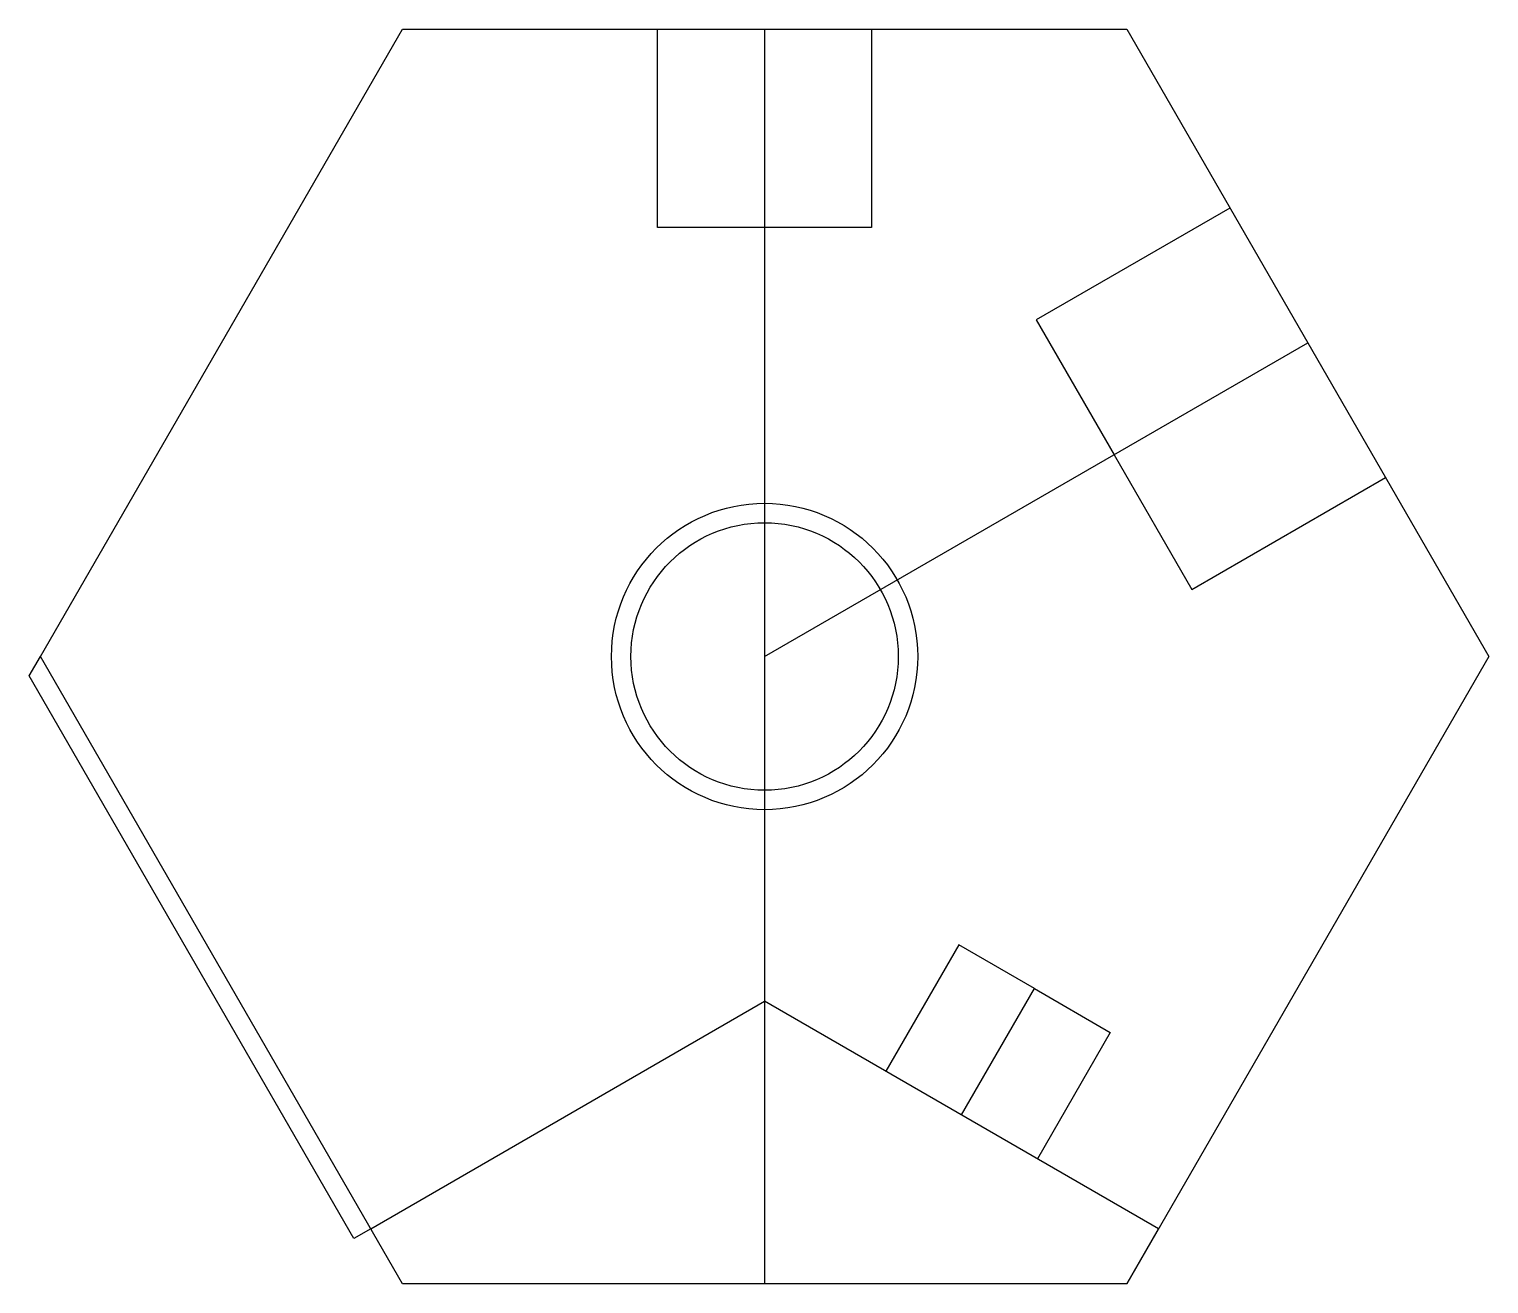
# Model space of a CAD drawing. Header units: millimetres. Extents: x -37.8 to 37.2, y -32.3 to 32.3.
import ezdxf

# ---------------------------------------------------------------- set-up
doc = ezdxf.new("R2010")
doc.units = ezdxf.units.MM

msp = doc.modelspace()

# ---------------------------------------------------------------- linework, layer by layer
for p, q in [((-37.816, -1), (-37.239, 0)), ((-18.62, -32.25), (-37.239, 0)), ((0, 0), (0, -32.25)), ((-21.121, -29.918), (-37.816, -1)), ((10.127, -23.571), (13.877, -17.076)), ((-20.255, -29.418), (0, -17.724)), ((20.255, -29.418), (0, -17.724)), ((-20.255, -29.418), (-21.121, -29.918)), ((18.62, -32.25), (20.255, -29.418)), ((18.62, -32.25), (-18.62, -32.25))]:
    msp.add_line(p, q)
for points in [[(-37.239, 0), (-18.62, 32.25), (18.62, 32.25), (37.239, 0), (18.62, -32.25)], [(5.5, 32.25), (5.5, 22.05), (0, 22.05), (-5.5, 22.05), (-5.5, 32.25)], [(0, 32.25), (0, 0), (27.929, 16.125)], [(23.929, 23.053), (13.97, 17.303), (17.97, 10.375), (21.97, 3.447), (31.929, 9.197)], [(13.877, -17.076), (9.98, -14.826), (6.23, -21.321)], [(13.877, -17.076), (17.774, -19.326), (14.024, -25.821)]]:
    msp.add_lwpolyline(points)
for radius in [7.875, 6.875]:
    msp.add_circle((0, 0), radius)

doc.saveas('drawing.dxf')
